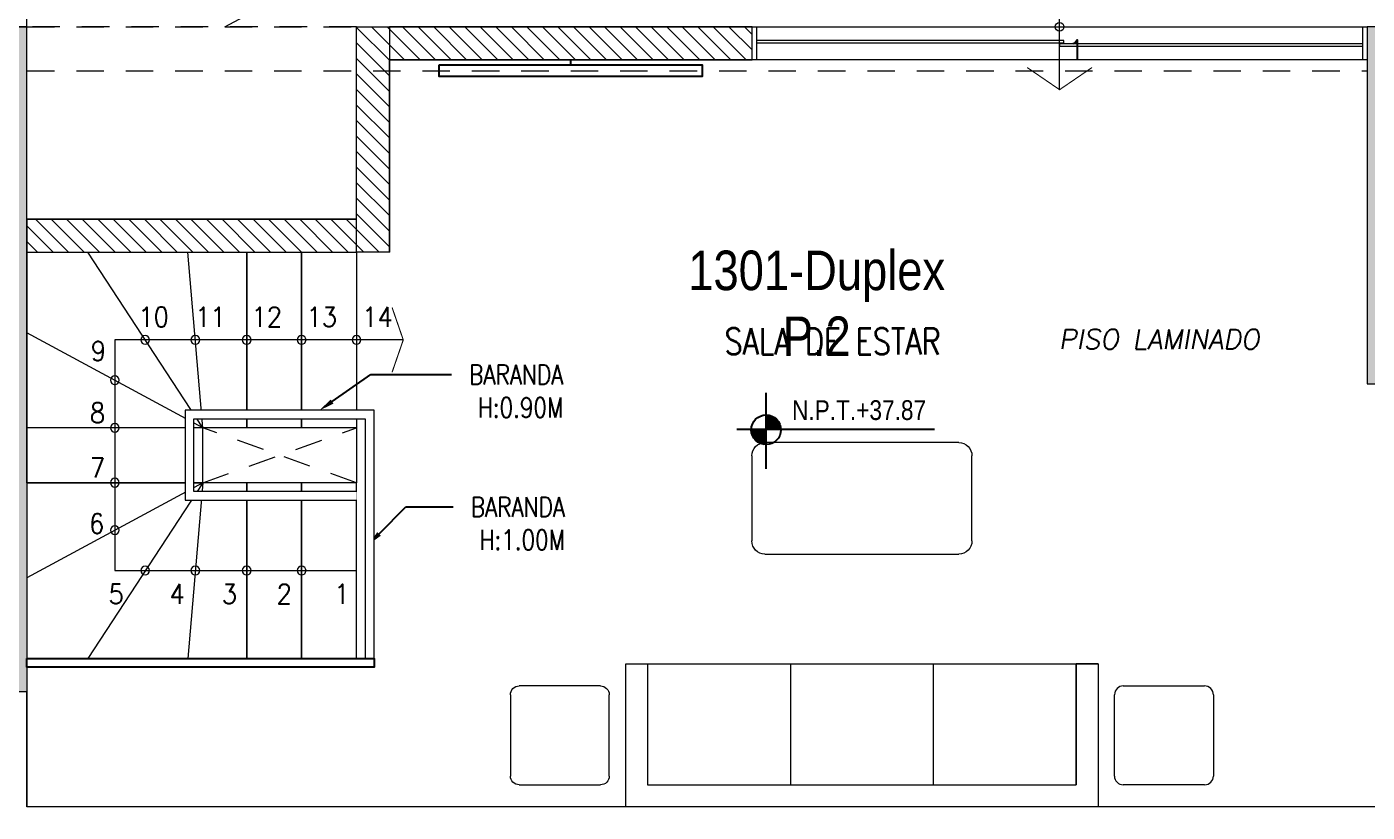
# Model space of a CAD drawing. Header units: millimetres. Extents: x -3 to 53, y -110 to 39.
# Drawn here: x 10.5 to 16.6, y -73.06 to -69.48 of the extents above; entities that cross this region are included whole.
import ezdxf
from ezdxf import colors
from ezdxf.entities.mleader import LeaderData, LeaderLine
from ezdxf.enums import TextEntityAlignment as Align
from ezdxf.math import Vec2, Vec3

# ---------------------------------------------------------------- set-up
doc = ezdxf.new("R2010")
doc.units = ezdxf.units.MM
doc.set_wipeout_variables(frame=1)
doc.linetypes.add('HIDDEN2', pattern=[0.1875, 0.125, -0.0625])
for name, color, linetype in [('A-COCINAS-LAV', 8, 'Continuous'), ('A-EST HATCH', 8, 'Continuous'), ('A-EST PLACAS', 8, 'Continuous'), ('A-EST VIGAS', 8, 'HIDDEN2'), ('A-LINEAS', 8, 'Continuous'), ('A-MURO BAJO', 8, 'Continuous'), ('A-MURO_P14', 8, 'Continuous'), ('A-NIVELES-NPT', 8, 'Continuous'), ('A-NUMERACIONDEP', 8, 'Continuous'), ('A-PROYECCIONES', 8, 'HIDDEN2'), ('A-TEXTO-ACABADO PISO', 8, 'Continuous'), ('A-TEXTO-INDICACIONES', 8, 'Continuous'), ('BARANDAS', 8, 'Continuous'), ('DLP_MOBILIARIO', 8, 'Continuous'), ('DLP_MOBILIARIO FIJO', 8, 'Continuous'), ('DLP_TEXTO AMBIENTE', 8, 'Continuous')]:
    doc.layers.add(name, color=color, linetype=linetype)
doc.layers.add('A-MUROS', color=8, linetype='Continuous', lineweight=30)
doc.layers.add('DLP_MURO ALTO', color=8, linetype='Continuous', lineweight=20)
doc.styles.add('R80', font='ARIALN.TTF', dxfattribs={"height": 2.03})
doc.styles.add('ROMANS', font='ROMANS.shx', dxfattribs={"oblique": 10})
doc.styles.add('TXT_COTAS', font='romans.shx', dxfattribs={"width": 0.8})

# ---------------------------------------------------------------- blocks, each defined once
blk = doc.blocks.new('_Dot')
at = {"color": 0, "linetype": 'ByBlock', "lineweight": -2}
blk.add_line((-0.5, 0), (-1, 0), dxfattribs=at)
at = {"color": 0, "linetype": 'ByBlock', "const_width": 0.5}
blk.add_lwpolyline([(-0.25, 0, 1), (0.25, 0, 1)], format="xyb", close=True, dxfattribs=at)
blk = doc.blocks.new('TEXTO AMBIENTES AZ')
at = {"layer": 'A-TEXTO-ACABADO PISO', "color": 8, "lineweight": 0, "insert": (14.3031, -4.677), "char_height": 0.09, "attachment_point": 2, "style": 'ROMANS'}
blk.add_mtext_dynamic_manual_height_columns('PISO LAMINADO', width=1.20225, gutter_width=12.5, heights=[0], dxfattribs=at)
at = {"layer": 'DLP_TEXTO AMBIENTE', "color": 8, "lineweight": 0, "style": 'ROMANS', "width": 0.8}
blk.add_text('SALA DE ESTAR', height=0.12, dxfattribs=at).set_placement((12.8166, -4.7914), align=Align.CENTER)
blk = doc.blocks.new('ESC2')
at = {"layer": 'A-LINEAS', "color": 8, "lineweight": 0, "const_width": 0.005}
blk.add_lwpolyline([(-1.6618, 1.5974), (-1.7127, 1.45), (-1.6618, 1.3026)], dxfattribs=at)
at = {"layer": 'A-LINEAS', "color": 8, "linetype": 'Continuous', "lineweight": 0}
for centre in [(-1.5, 1.45), (-1.25, 1.45), (-1, 1.45), (-0.7663, 1.45), (-0.5381, 1.45), (-0.4, 1.2662), (-0.4, 1.05), (-0.4001, 0.8), (-0.4, 0.5839), (-0.5381, 0.4)]:
    blk.add_circle(centre, 0.02, dxfattribs=at)
at = {"layer": 'A-MURO BAJO', "color": 8, "lineweight": 0}
for p, q in [((-1, 1.85), (-1, 1.05)), ((0, 1.85), (-1, 1.85)), ((0, 0.8), (0, 1.85)), ((-1, 1.05), (0, 1.05))]:
    blk.add_line(p, q, dxfattribs=at)
for points in [[(-1.5, 1.05), (-1.25, 1.05), (-1.25, 1.85), (-1.5, 1.85)], [(-1.25, 1.05), (-1, 1.05), (-1, 1.85), (-1.25, 1.85)], [(-1.5, 0.8), (-1.25, 0.8), (-1.25, 0), (-1.5, 0)], [(-1.25, 0.8), (-1, 0.8), (-1, 0), (-1.25, 0)], [(-1, 0.8), (0, 0.8), (0, 0), (-1, 0)]]:
    blk.add_lwpolyline(points, close=True, dxfattribs=at)
for points in [[(-0.8, 1.05), (-0.7326, 1.85)], [(-0.8, 1.05), (-0.2763, 1.85)], [(-0.8, 1.05), (0, 1.4825)], [(-0.0003, 0.8), (-0.8, 0.8), (-0.8, 1.05)], [(-0.8, 0.8), (-0.7326, 0)], [(-0.8, 0.8), (-0.2763, 0)], [(-0.8, 0.8), (0, 0.3675)]]:
    blk.add_lwpolyline(points, dxfattribs=at)
at = {"color": 8, "lineweight": 0}
blk.add_wipeout([(-1.54, 0), (-1.58, 0), (-1.58, 1.13), (-0.72, 1.13), (-0.72, 0.72), (-1.5, 0.72), (-1.5, 0.76), (-0.76, 0.76), (-0.76, 1.09), (-1.54, 1.09), (-1.54, 0.9061)], dxfattribs=at).dxf.layer = 'A-COCINAS-LAV'
at = {"layer": 'A-COCINAS-LAV', "color": 8, "lineweight": 0}
for points in [[(-1.58, 0), (-1.58, 1.13), (-0.72, 1.13), (-0.72, 0.72), (-1.5, 0.72)], [(-1.5, 0.76), (-0.76, 0.76), (-0.76, 1.09), (-1.54, 1.09), (-1.54, 0)]]:
    blk.add_lwpolyline(points, dxfattribs=at)
at = {"layer": 'A-LINEAS', "color": 8, "linetype": 'Continuous', "lineweight": 0}
blk.add_lwpolyline([(-1.7127, 1.45), (-0.4, 1.45), (-0.4, 0.4), (-1.5, 0.4)], dxfattribs=at)
for centre in [(-1.25, 0.4), (-1, 0.4), (-0.7663, 0.4)]:
    blk.add_circle(centre, 0.02, dxfattribs=at)
at = {"layer": 'A-MURO BAJO', "color": 8, "lineweight": 0}
blk.add_line((-1.5, 1.05), (-1.5, 0.8), dxfattribs=at)
at = {"layer": 'A-PROYECCIONES', "color": 8, "lineweight": 0}
blk.add_line((-1.5, 0.8), (-0.8, 1.05), dxfattribs=at)
blk.add_lwpolyline([(-0.8, 0.8), (-1.5, 1.05)], dxfattribs=at)
blk = doc.blocks.new('MESA CENTRO')
at = {"color": 8, "lineweight": 0}
for p, q in [((-0.1937, 0), (0.1937, 0)), ((-0.2537, -0.9421), (-0.2537, -0.06)), ((0.2537, -0.06), (0.2537, -0.9421)), ((0.1937, -1.0021), (-0.1937, -1.0021))]:
    blk.add_line(p, q, dxfattribs=at)
for centre, start, end in [((-0.1937, -0.06), 90, 180), ((0.1937, -0.06), 0, 90), ((-0.1937, -0.9421), 180, 270), ((0.1937, -0.9421), 270, 0)]:
    blk.add_arc(centre, 0.06, start, end, dxfattribs=at)
blk = doc.blocks.new('MESITA FLAT 9')
at = {"color": 8, "lineweight": 0}
for p, q in [((-0.185, 0), (0.185, 0)), ((-0.225, -0.41), (-0.225, -0.04)), ((0.225, -0.04), (0.225, -0.41)), ((0.185, -0.45), (-0.185, -0.45))]:
    blk.add_line(p, q, dxfattribs=at)
for centre, start, end in [((-0.185, -0.04), 90, 180), ((0.185, -0.04), 360, 90), ((-0.1853, -0.41), 180, 270), ((0.185, -0.41), 270, 0)]:
    blk.add_arc(centre, 0.04, start, end, dxfattribs=at)
blk = doc.blocks.new('A$C67C01FD6')
blk.add_line((0.025, 0), (0, 0))
blk.add_lwpolyline([(0.025, 0.6), (0.075, 0.6), (0.075, -0.6), (0.025, -0.6), (0.025, 0.6)])
blk = doc.blocks.new('*U97')
blk.add_wipeout([(0, 0), (0, -0.04), (1.58, -0.04), (1.58, 0)])
blk.add_lwpolyline([(0, 0), (1.58, 0), (1.58, -0.04), (0, -0.04)], close=True)
blk = doc.blocks.new('DPTO 75_D2')
at = {"layer": 'A-LINEAS', "color": 8, "linetype": 'Continuous', "lineweight": 0, "elevation": 0}
blk.add_lwpolyline([(3.05, 2.7388), (3.05, 3.2388)], dxfattribs=at)
at = {"layer": 'A-LINEAS', "color": 8, "lineweight": 0, "const_width": 0.005, "elevation": 0}
blk.add_lwpolyline([(3.1974, 2.8396), (3.05, 2.7388), (2.9026, 2.8396)], dxfattribs=at)
at = {"layer": 'A-LINEAS', "color": 8, "linetype": 'Continuous', "lineweight": 0}
blk.add_circle((3.05, 3.025, 0), 0.02, dxfattribs=at)
blk.add_circle((3.05, 3.025, 0), 0.02, dxfattribs=at)
at = {"layer": 'A-MURO BAJO', "color": 8, "lineweight": 0}
for p, q in [((1.67, 3.025, 0), (4.43, 3.0251, 0)), ((4.43, 2.8751, 0), (1.67, 2.875, 0))]:
    blk.add_line(p, q, dxfattribs=at)
at = {"layer": 'A-MUROS', "color": 8, "lineweight": 0}
for p, q in [((-1.8, 3.0251), (-1.65, 3.0251)), ((-1.65, 2.1501), (-1.65, 3.0251)), ((-0.15, 3.0251), (1.65, 3.0251)), ((-0.15, 2.15), (-0.15, 3.0251)), ((1.65, 2.8751), (1.65, 3.0251)), ((1.65, 2.8751), (0, 2.8751)), ((-1.65, 2.1501), (-0.15, 2.15)), ((-1.65, -0.525), (-1.65, 0)), ((7.05, -0.525), (-1.65, -0.525))]:
    blk.add_line(p, q, dxfattribs=at)
at = {"layer": 'A-PROYECCIONES', "color": 8, "lineweight": 0}
for p, q in [((-0.75, 3.0251), (4.6, 5.85)), ((-0.75, 5.7), (-0.7501, 3.025)), ((-0.15, 3.0251), (-1.65, 3.025))]:
    blk.add_line(p, q, dxfattribs=at)
at = {"layer": 'DLP_MOBILIARIO', "color": 8, "lineweight": 0}
for p, q in [((1.175, 0.125), (3.125, 0.125)), ((1.825, 0.125), (1.825, -0.425)), ((2.475, 0.125), (2.475, -0.425)), ((3.225, 0.125), (3.125, 0.125)), ((3.125, 0.125), (3.125, -0.425))]:
    blk.add_line(p, q, dxfattribs=at)
blk.add_lwpolyline([(3.225, 0.125), (3.225, -0.525), (1.075, -0.525), (1.075, 0.125), (1.175, 0.125), (1.175, -0.425), (3.125, -0.425), (3.125, 0.125)], close=True, dxfattribs=at)
at = {"layer": 'DLP_MOBILIARIO FIJO', "color": 8, "lineweight": 0, "elevation": 0}
for points in [[(1.67, 2.875), (1.65, 2.875), (1.65, 3.025), (1.67, 3.025)], [(3.07, 2.9625), (1.67, 2.9625), (1.67, 2.9525), (3.07, 2.9525)], [(3.05, 2.9375), (4.43, 2.9376), (4.43, 2.9476), (3.05, 2.9475)]]:
    blk.add_lwpolyline(points, close=True, dxfattribs=at)
at = {"layer": 'DLP_MOBILIARIO FIJO', "color": 8, "lineweight": 0}
blk.add_lwpolyline([(4.45, 2.8751), (4.43, 2.8751), (4.43, 3.0251), (4.45, 3.0251)], close=True, dxfattribs=at)
at = {"layer": 'DLP_MURO ALTO', "color": 8, "lineweight": 0}
blk.add_line((-1.65, 3.0251), (-1.65, 5.5001), dxfattribs=at)
at = {"color": 8, "lineweight": 0, "xscale": -1}
blk.add_blockref('ESC2', (-1.65, 0.15), dxfattribs=at)
at = {"layer": 'DLP_MOBILIARIO', "color": 8, "lineweight": 0}
for name, p, xscale, rotation in [('A$C67C01FD6', (0.825, 2.8751), -1.000000000000011, 90), ('MESA CENTRO', (2.6511, 0.8787), -1, 270.0000225791119), ('MESITA FLAT 9', (0.775, 0.025), -0.9999999999999977, 8.248393323393212e-05)]:
    blk.add_blockref(name, p, dxfattribs=dict(at, xscale=xscale, rotation=rotation))
at = {"layer": 'DLP_MOBILIARIO', "color": 8, "lineweight": 0, "rotation": 359.9999175160668}
blk.add_blockref('MESITA FLAT 9', (3.525, 0.025), dxfattribs=at)
at = {"layer": 'A-MUROS', "color": 8, "lineweight": 0}
for p, q in [((0, 2), (0, 2.8751)), ((-1.65, 2.0001), (-1.65, -0.525)), ((-1.65, 2.0001), (0, 2))]:
    blk.add_line(p, q, dxfattribs=at)
at = {"layer": 'BARANDAS', "color": 8, "lineweight": 0}
blk.add_blockref('*U97', (-1.65, 0.15), dxfattribs=at)
blk = doc.blocks.new('DPTO 65_D2')
at = {"layer": 'A-MUROS', "color": 8, "lineweight": 0}
blk.add_line((1.6499, 0.525), (1.6499, 0), dxfattribs=at)
blk = doc.blocks.new('Estruc_AZ')
at = {"layer": 'A-EST HATCH', "lineweight": 0}
h = blk.add_hatch(color=8, dxfattribs=at)
h.dxf.hatch_style = 1
h.paths.add_polyline_path([(-16.75, -6.125), (-16.75, -7.7501), (-16.6, -7.7501), (-16.6, -6.125)])
h.paths.add_polyline_path([(-16.75, -2.125), (-16.75, -0.5), (-16.6, -0.5), (-16.6, -2.125)])
h = blk.add_hatch(color=8, dxfattribs=at)
h.dxf.hatch_style = 1
h.paths.add_polyline_path([(-10.5, -4.725), (-10.5, -7.7501), (-10.35, -7.7501), (-10.35, -5.75), (-8.7, -5.75), (-8.7, -5.1009), (-8.8501, -5.1009), (-8.8501, -5.6), (-10.35, -5.6), (-10.35, -4.725)])
h.paths.add_polyline_path([(-10.5003, -3.525), (-10.5, -0.5), (-10.35, -0.5), (-10.35, -2.5), (-8.7, -2.5), (-8.7, -3.1491), (-8.8501, -3.1491), (-8.8501, -2.65), (-10.35, -2.65), (-10.35, -3.525)])
at = {"layer": 'A-EST PLACAS', "color": 8, "lineweight": 0}
blk.add_lwpolyline([(-16.75, -2.125), (-16.75, -0.5), (-16.6, -0.5), (-16.6, -2.125)], close=True, dxfattribs=at)
blk.add_lwpolyline([(-10.5003, -3.525), (-10.5, -0.5), (-10.35, -0.5), (-10.35, -2.5), (-8.7, -2.5), (-8.7, -3.1491), (-8.7, -3.1491), (-8.8501, -3.1491), (-8.8501, -2.65), (-10.35, -2.65), (-10.35, -3.525), (-10.5003, -3.525)], dxfattribs=at)
at = {"layer": 'A-EST VIGAS', "color": 8, "lineweight": 0}
for p, q in [((-10.5, -0.5), (-16.6, -0.5)), ((-10.5, -0.7), (-16.6, -0.7))]:
    blk.add_line(p, q, dxfattribs=at)
blk = doc.blocks.new('SIM NIVEL PLANTA')
at = {"linetype": 'Continuous'}
h = blk.add_hatch(dxfattribs=at)
h.set_pattern_fill('_USER', color=8, scale=0.089997, angle=45, style=0, pattern_type=0)
h.set_pattern_definition([(45, (31854.49523, 23864.84028), (-0.06363728001, 0.06363728001), [])])
h.paths.add_polyline_path([(-17.33, 0), (-15.98, 0, 0.409209), (-17.33, 1.33)])
h.paths.add_polyline_path([(-18.68, 0, 0.004279), (-18.68, -0.02, 0.414214), (-17.33, -1.37), (-17.33, 0)])
at = {"color": 8}
for p, q in [((-17.33, -3.58), (-17.33, 3.34)), ((-2, 0), (-20, 0))]:
    blk.add_line(p, q, dxfattribs=at)
at = {"color": 8, "linetype": 'Continuous'}
blk.add_circle((-17.33, -0.02), 1.35, dxfattribs=at)
at = {"color": 8, "style": 'R80'}
blk.add_attdef('N.P.T.+0.00', text='', height=1.8, dxfattribs=at).set_placement((-8.87, 1.77), align=Align.MIDDLE_CENTER)
blk = doc.blocks.new('TEXTO NOTAS AZ')
at = {"layer": 'A-TEXTO-INDICACIONES', "color": 8, "lineweight": 0, "style": 'ROMANS', "width": 0.9}
blk.add_text('1', height=0.09, rotation=360, dxfattribs=at).set_placement((13.9611, -3.4494, 0), align=Align.RIGHT)
for s, p in [('10', (9.796, -4.6653)), ('11', (10.0542, -4.6653)), ('12', (10.311, -4.6653)), ('13', (10.561, -4.6653)), ('14', (10.8149, -4.6653))]:
    blk.add_text(s, height=0.09, dxfattribs=at).set_placement(p, align=Align.RIGHT)
blk.add_text('9', height=0.09, dxfattribs=at).set_placement((9.4404, -4.8206))
for s, p in [('8', (9.4365, -5.102)), ('7', (9.4365, -5.3518)), ('6', (9.4326, -5.6059)), ('5', (9.5215, -5.9263)), ('4', (9.7989, -5.9263)), ('3', (10.0365, -5.9263)), ('2', (10.2865, -5.9263)), ('1', (10.5481, -5.9263))]:
    blk.add_text(s, height=0.09, rotation=360, dxfattribs=at).set_placement(p)
at = {"layer": 'A-TEXTO-INDICACIONES', "color": 8, "lineweight": 0}
ml = blk.add_multileader_mtext('Standard', dxfattribs=at)
ml.set_content('\\pxsm1;BARANDA \\P\\pt16;H:0.90M', color=8, style='TXT_COTAS')
ml.set_leader_properties(color=7)
ml.build(insert=Vec2(0, 0))
ml.multileader.update_dxf_attribs({"dogleg_length": 0.05, "arrow_head_size": 0.07})
ctx = ml.context
ctx.base_point, ctx.char_height, ctx.arrow_head_size, ctx.landing_gap_size, ctx.plane_origin, ctx.plane_x_axis, ctx.plane_y_axis = Vec3(11.0816, -4.8827), 0.09, 0.07, 0.05, Vec3(12.2847, -4.9347), Vec3(1, 0.000005), Vec3(-0.000005, 1)
ctx.text_align_type = 2
notes = []
notes.append((ctx, [(1, (1, 1, 0), (10.7149, -4.8827), (1, 0.000005), 0.3666, [(0, [(10.4812, -5.0458)], 0, [])])]))
ctx.mtext.insert, ctx.mtext.text_direction, ctx.mtext.rotation, ctx.mtext.width, ctx.mtext.defined_height, ctx.mtext.alignment, ctx.mtext.flow_direction = Vec3(11.591, -4.8377), Vec3(1, 0.000005), 0.000005, 1.149951, 0.8046, 3, 5
ml = blk.add_multileader_mtext('Standard', dxfattribs=at)
ml.set_content('\\pxsm1;BARANDA \\P\\pt16;H:1.00M', color=8, style='TXT_COTAS')
ml.set_leader_properties(color=7)
ml.build(insert=Vec2(0, 0))
ml.multileader.update_dxf_attribs({"dogleg_length": 0.05, "arrow_head_size": 0.07})
ctx = ml.context
ctx.base_point, ctx.char_height, ctx.arrow_head_size, ctx.landing_gap_size, ctx.plane_origin, ctx.plane_x_axis, ctx.plane_y_axis = Vec3(11.0892, -5.4851), 0.09, 0.07, 0.05, Vec3(12.0733, -5.9258), Vec3(1, 0.000005), Vec3(-0.000005, 1)
ctx.text_align_type = 2
notes.append((ctx, [(1, (1, 1, 0), (10.8743, -5.4851), (1, 0.000005), 0.2149, [(0, [(10.7035, -5.6575)], 0, [])])]))
ctx.mtext.insert, ctx.mtext.text_direction, ctx.mtext.rotation, ctx.mtext.width, ctx.mtext.defined_height, ctx.mtext.alignment, ctx.mtext.flow_direction = Vec3(11.5986, -5.4401), Vec3(1, 0.000005), 0.000005, 1.149951, 0.8046, 3, 5
for ctx, leaders in notes:
    for number, flags, end, landing, length, lines in leaders:
        leader = LeaderData()
        leader.index, (leader.has_last_leader_line, leader.has_dogleg_vector, leader.attachment_direction) = number, flags
        leader.last_leader_point, leader.dogleg_vector, leader.dogleg_length = Vec3(end), Vec3(landing), length
        for number, points, colour, breaks in lines:
            line = LeaderLine()
            line.index, line.vertices, line.color, line.breaks = number, Vec3.list(points), colors.encode_raw_color(colour), breaks
            leader.lines.append(line)
        ctx.leaders.append(leader)
blk = doc.blocks.new('arq.')
at = {"layer": 'A-MURO_P14', "lineweight": 0}
h = blk.add_hatch(dxfattribs=at)
h.set_pattern_fill('_USER', color=8, scale=0.05, angle=135, pattern_type=0)
h.set_pattern_definition([(135, (124.262695, 29.536167), (-0.03535534, -0.03535534), [])])
h.paths.add_polyline_path([(111.5627, -74.8389), (109.9127, -74.8389), (109.9127, -74.6889), (111.5627, -74.6889)])
h.paths.add_polyline_path([(113.2127, -73.9639), (111.7127, -73.9639), (111.7127, -73.8139), (113.2127, -73.8139)])
h.paths.add_polyline_path([(113.2127, -74.8389), (113.3627, -74.8389), (113.3627, -73.8139), (113.2127, -73.8139)])
h.paths.add_polyline_path([(115.0127, -74.8389), (113.3627, -74.8389), (113.3627, -74.6889), (115.0127, -74.6889)])
h.paths.add_polyline_path([(111.5627, -67.5888), (109.9127, -67.5888), (109.9127, -67.7388), (111.5627, -67.7388)])
h.paths.add_polyline_path([(113.2127, -68.4638), (111.7127, -68.4638), (111.7127, -68.6138), (113.2127, -68.6138)])
h.paths.add_polyline_path([(113.2127, -67.5888), (113.3627, -67.5888), (113.3627, -68.6138), (113.2127, -68.6138)])
h.paths.add_polyline_path([(115.0127, -67.5888), (113.3627, -67.5888), (113.3627, -67.7388), (115.0127, -67.7388)])
h.paths.add_polyline_path([(120.9127, -69.4638), (120.5127, -69.4638), (120.5127, -69.6138), (120.9127, -69.6138)])
h.paths.add_polyline_path([(121.3627, -72.8138), (120.5127, -72.8138), (120.5127, -72.9638), (121.3627, -72.9638)])
h.paths.add_polyline_path([(106.0627, -72.9388), (105.9127, -72.9388), (105.9127, -71.2889), (106.0627, -71.2889)])
h.paths.add_polyline_path([(106.0627, -69.4888), (105.9127, -69.4888), (105.9127, -71.1388), (106.0627, -71.1388)])
at = {"layer": 'A-MURO_P14', "color": 8, "lineweight": 0}
for points in [[(113.2127, -67.5888), (113.3627, -67.5888), (113.3627, -68.6138), (113.2127, -68.6138)], [(115.0127, -67.5888), (113.3627, -67.5888), (113.3627, -67.7388), (115.0127, -67.7388)], [(113.2127, -68.4638), (111.7127, -68.4638), (111.7127, -68.6138), (113.2127, -68.6138)]]:
    blk.add_lwpolyline(points, close=True, dxfattribs=at)
at = {"layer": 'A-NIVELES-NPT', "color": 8, "lineweight": 0}
ref = blk.add_blockref('SIM NIVEL PLANTA', (115.9435, -69.422), dxfattribs=dict(at, xscale=0.05, yscale=0.05, zscale=0.05))
ref.add_attrib('N.P.T.+0.00', 'N.P.T.+37.87', dxfattribs={"layer": '0', "height": 0.09, "style": 'R80'}).set_placement((115.4999, -69.3333), align=Align.MIDDLE_CENTER)
at = {"layer": 'A-TEXTO-INDICACIONES', "color": 8}
blk.add_blockref('TEXTO NOTAS AZ', (102.5627, -64.2889), dxfattribs=at)
at = {"layer": 'DLP_TEXTO AMBIENTE', "color": 8}
blk.add_blockref('TEXTO AMBIENTES AZ', (102.5627, -64.2889), dxfattribs=at)
at = {"layer": 'A-NUMERACIONDEP', "color": 8, "lineweight": 0}
ml = blk.add_multileader_mtext('Standard', dxfattribs=at)
ml.set_content('1301-Duplex P.2', color=8, style='R80')
ml.set_leader_properties(color=256)
ml.set_arrow_properties(name='DOT')
ml.build(insert=Vec2(0, 0))
ml.multileader.update_dxf_attribs({"leader_type": 0, "has_text_frame": 1, "text_left_attachment_type": 2, "text_right_attachment_type": 2, "dogleg_length": 0.36, "arrow_head_size": 0.06, "scale": 0.06})
ctx = ml.context
ctx.base_point, ctx.scale, ctx.char_height, ctx.arrow_head_size, ctx.landing_gap_size, ctx.plane_origin = Vec3(114.4957, -68.7226), 0.06, 0.18, 0.06, 0.06, Vec3(116.2588, -68.727)
ctx.left_attachment, ctx.right_attachment, ctx.text_align_type = 2, 2, 1
notes = []
notes.append((ctx, [(0, (1, 1, 0), (114.404, -68.7226), (1, 0), 0.0917, [(0, [(114.1175, -68.3737)], 0, [])])]))
ctx.mtext.insert, ctx.mtext.rotation, ctx.mtext.width, ctx.mtext.alignment, ctx.mtext.flow_direction = Vec3(115.3072, -68.6073), 6.283185, 1.601379, 2, 5
for ctx, leaders in notes:
    for number, flags, end, landing, length, lines in leaders:
        leader = LeaderData()
        leader.index, (leader.has_last_leader_line, leader.has_dogleg_vector, leader.attachment_direction) = number, flags
        leader.last_leader_point, leader.dogleg_vector, leader.dogleg_length = Vec3(end), Vec3(landing), length
        for number, points, colour, breaks in lines:
            line = LeaderLine()
            line.index, line.vertices, line.color, line.breaks = number, Vec3.list(points), colors.encode_raw_color(colour), breaks
            leader.lines.append(line)
        ctx.leaders.append(leader)
at = {"color": 8}
blk.add_blockref('DPTO 75_D2', (113.3627, -70.6138), dxfattribs=at)
blk.add_blockref('DPTO 65_D2', (110.0628, -71.1388), dxfattribs=at)
at = {"layer": 'A-MURO BAJO', "color": 8, "xscale": -1}
blk.add_blockref('Estruc_AZ', (101.2127, -67.0888), dxfattribs=at)

msp = doc.modelspace()

# ---------------------------------------------------------------- block references
at = {"color": 7}
msp.add_blockref('arq.', (-101.2125, -1.8936), dxfattribs=at)

doc.saveas('drawing.dxf')
